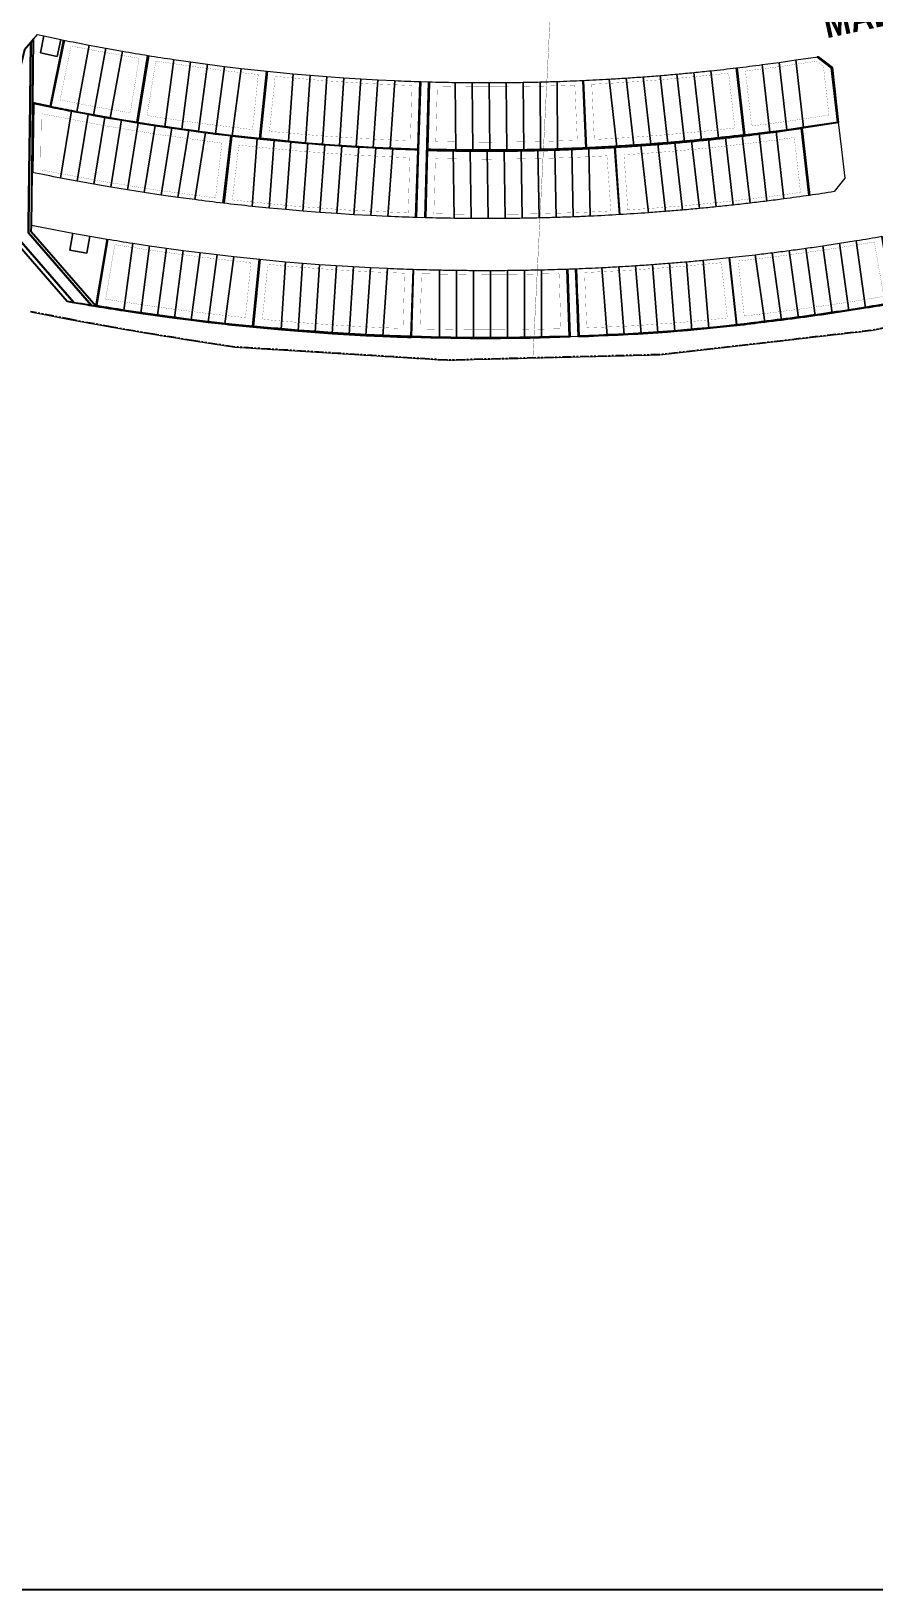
# Model space of a CAD drawing. Header units: centimetres. Extents: x -6122352 to 6876996, y -1694241 to 2592194.
# Drawn here: x 317063 to 614610, y -1114643 to -564346 of the extents above; entities that cross this region are included whole.
import ezdxf

# ---------------------------------------------------------------- set-up
doc = ezdxf.new("R2010")
doc.units = ezdxf.units.CM
doc.header["$MEASUREMENT"] = 0
doc.linetypes.add('23585-XR-AR-DAMAC PLOT LIMITS$0$PHANTOM2', pattern=[1.25, 0.625, -0.125, 0.125, -0.125, 0.125, -0.125])
doc.linetypes.add('XR-AR-END-SETTING OUT PLAN$0$23261-XR-AR-SI-GF$0$HIDDEN', pattern=[0.375, 0.25, -0.125])
for name, color, linetype, lineweight, true_color in [('08-Compound Wall-2', 6, 'Continuous', 25, 0xff00ff), ('23585-XR-AR-DAMAC PLOT LIMITS$0$1-End units', 7, 'Continuous', 5, 0xf8991e), ('23585-XR-AR-DAMAC PLOT LIMITS$0$1-Open Space', 7, 'Continuous', 5, 0x90cf5a), ('23585-XR-AR-DAMAC PLOT LIMITS$0$1-Utility', 7, 'Continuous', 5, 0x8db1ff)]:
    doc.layers.add(name, color=color, linetype=linetype, lineweight=lineweight, true_color=true_color)
for name, color, linetype, lineweight in [('23585-XR-AR-BOUNDARY WALLS AND SETBACKS$0$A-ANNO-TEXT', 3, 'Continuous', 25), ('23585-XR-AR-DAMAC PLOT LIMITS$0$1-Mid units', 41, 'Continuous', 5), ('A-ANNO-TEXT', 3, 'Continuous', 25)]:
    doc.layers.add(name, color=color, linetype=linetype, lineweight=lineweight)
for name, color, linetype in [('23585-XR-AR-BOUNDARY WALLS AND SETBACKS$0$cluster name', 2, 'Continuous'), ('23585-XR-AR-BOUNDARY WALLS AND SETBACKS$0$setback', 7, 'XR-AR-END-SETTING OUT PLAN$0$23261-XR-AR-SI-GF$0$HIDDEN'), ('23585-XR-AR-DAMAC PLOT LIMITS$0$1-Utility Corridor', 44, 'Continuous'), ('23585-XR-AR-DAMAC PLOT LIMITS$0$PROJECT_LIMIT', 1, 'Continuous'), ('@MI-REF LAYER', 7, 'Continuous')]:
    doc.layers.add(name, color=color, linetype=linetype)
doc.layers.add('23585-XR-AR-DAMAC PLOT LIMITS$0$D-Phase New', color=7, linetype='Continuous', true_color=0x000080)
doc.styles.add('23585-XR-AR-BOUNDARY WALLS AND SETBACKS$0$Arial', font='arialbd.ttf')

# ---------------------------------------------------------------- blocks, each defined once
blk = doc.blocks.new('23585-XR-AR-BOUNDARY WALLS AND SETBACKS$0$A$Cfa569a08')
at = {"layer": '23585-XR-AR-BOUNDARY WALLS AND SETBACKS$0$cluster name', "style": '23585-XR-AR-BOUNDARY WALLS AND SETBACKS$0$Arial', "width": 0.8}
blk.add_text('MALDIVES 4', height=10, rotation=59.7301, dxfattribs=at).set_placement((497213.63, 2768954.91, -3))
blk = doc.blocks.new('23585-XR-AR-BOUNDARY WALLS AND SETBACKS')
at = {"layer": '08-Compound Wall-2'}
for points in [[(497311.8, 2768979.31), (497332.99, 2768968.04, -0.003008), (497328.2, 2768959.15, -0.001786), (497325.3, 2768953.89, -0.001786), (497322.36, 2768948.66, -0.001786), (497319.39, 2768943.45, -0.001785), (497316.38, 2768938.26, -0.001785), (497313.33, 2768933.09, -0.001786), (497310.25, 2768927.94, -0.001786), (497307.13, 2768922.81, -0.001786), (497303.97, 2768917.71, -0.003013), (497298.56, 2768909.15, -0.002979), (497293.11, 2768900.75, -0.001786), (497289.8, 2768895.75, -0.001786), (497286.45, 2768890.77, -0.001785), (497283.07, 2768885.82, -0.001785), (497279.65, 2768880.89, -0.001785), (497276.19, 2768875.98, -0.001786), (497272.7, 2768871.1, -0.003852), (497266.91, 2768863, -0.021673), (497232.09, 2768819.16), (497222.22, 2768827.52), (497221.94, 2768827.76), (497213.78, 2768834.68)], [(497199.86, 2768924.47), (497219.2, 2768910.43, 0.001288), (497222.23, 2768914.68), (497224.44, 2768917.81), (497225.68, 2768919.58), (497227.87, 2768922.73), (497230.87, 2768927.12), (497231.26, 2768927.69), (497238.02, 2768937.82), (497222.43, 2768949.15), (497216.16, 2768948.04)], [(497210.21, 2768859.04), (497191.48, 2768873.89), (497191.86, 2768874.35, 0.001941), (497195.63, 2768879.03, 0.000798), (497197.17, 2768880.97, 0.001142), (497199.36, 2768883.74, 0.000798), (497200.89, 2768885.68, 0.001142), (497203.06, 2768888.47, 0.000798), (497204.57, 2768890.43, 0.001141), (497206.71, 2768893.23, 0.000798), (497208.21, 2768895.2, 0.001141), (497210.33, 2768898.02, 0.000797), (497211.81, 2768900, 0.001141), (497213.91, 2768902.84, 0.000797), (497215.38, 2768904.83, 0.001938), (497218.9, 2768909.68, 0.001746), (497219.3, 2768910.23, 0.001308), (497222.39, 2768914.56), (497224.6, 2768917.7), (497225.85, 2768919.47), (497228.03, 2768922.62), (497230.92, 2768926.84), (497250.27, 2768912.8)], [(497199.74, 2768924.31), (497219.08, 2768910.27, -0.001695), (497218.74, 2768909.8, -0.001984), (497215.21, 2768904.94, -0.000797), (497213.75, 2768902.96, -0.001141), (497211.65, 2768900.12, -0.000797), (497210.17, 2768898.14, -0.001141), (497208.05, 2768895.32, -0.000798), (497206.55, 2768893.35, -0.001141), (497204.41, 2768890.55, -0.000798), (497202.9, 2768888.59, -0.001142), (497200.73, 2768885.81, -0.000798), (497199.21, 2768883.86, -0.001142), (497197.01, 2768881.09, -0.000798), (497195.48, 2768879.16, -0.001941), (497191.71, 2768874.48), (497191.26, 2768873.93, -0.002959), (497185.44, 2768866.86), (497184.88, 2768866.19), (497166.54, 2768881.51)], [(497278.3, 2768922.01), (497298.34, 2768909.17, -0.002949), (497292.95, 2768900.86, -0.001786), (497289.63, 2768895.86, -0.001786), (497286.29, 2768890.88, -0.001785), (497282.9, 2768885.93, -0.001785), (497279.48, 2768881, -0.001785), (497276.03, 2768876.1, -0.001786), (497272.54, 2768871.22, -0.003814), (497266.81, 2768863.2), (497247.54, 2768877.34)], [(497166.41, 2768881.36), (497184.75, 2768866.03, -0.00159), (497181.58, 2768862.27, -0.001635), (497178.3, 2768858.42), (497177.69, 2768857.7, -0.001635), (497174.37, 2768853.88), (497173.76, 2768853.17, -0.001635), (497170.42, 2768849.37), (497169.79, 2768848.67, -0.001635), (497166.42, 2768844.9), (497165.79, 2768844.2, -0.001635), (497162.39, 2768840.45), (497161.76, 2768839.76, -0.001635), (497158.33, 2768836.04), (497157.69, 2768835.35, -0.001635), (497154.23, 2768831.65), (497153.58, 2768830.97, -0.002894), (497147.4, 2768824.49), (497130.22, 2768841.11)], [(497247.42, 2768877.17), (497266.69, 2768863.04, -0.02157), (497232.06, 2768819.44), (497222.35, 2768827.68), (497222.07, 2768827.91), (497213.9, 2768834.83)], [(497164.72, 2768807.74), (497147.54, 2768824.35, 0.002894), (497153.73, 2768830.83), (497154.38, 2768831.52, 0.001635), (497157.84, 2768835.21), (497158.48, 2768835.9, 0.001635), (497161.91, 2768839.62), (497162.54, 2768840.31, 0.001635), (497165.94, 2768844.06), (497166.57, 2768844.76, 0.001635), (497169.94, 2768848.54), (497170.56, 2768849.24, 0.001635), (497173.91, 2768853.04), (497174.52, 2768853.75, 0.001635), (497177.84, 2768857.57), (497178.45, 2768858.29, 0.001635), (497181.73, 2768862.14, 0.001622), (497184.97, 2768865.98), (497185.59, 2768866.74, 0.002927), (497191.36, 2768873.73), (497210.09, 2768858.88)], [(497211.7, 2768832.23), (497229.8, 2768816.78, -0.016556), (497192.25, 2768775.66), (497175.21, 2768792.27)], [(497211.83, 2768832.39), (497230.08, 2768816.8, -0.016645), (497192.32, 2768775.44)], [(497162.29, 2768805.23), (497145.17, 2768821.91, -0.002864), (497138.95, 2768815.6)], [(497097.24, 2768777.04, 0.002817), (497103.8, 2768782.78), (497104.52, 2768783.41), (497088.66, 2768801.29)], [(497175.07, 2768792.13), (497192.11, 2768775.51, -0.002936), (497185.17, 2768768.49), (497180.92, 2768764.26), (497176.63, 2768760.06), (497172.32, 2768755.9), (497167.97, 2768751.76), (497163.6, 2768747.66), (497159.19, 2768743.58, -0.002938), (497151.88, 2768736.95), (497136, 2768754.67)], [(497103.86, 2768782.56, -0.002893), (497097.12, 2768776.66), (497112.74, 2768758.58)], [(497094.24, 2768719.66), (497109.03, 2768700.77, 0.002977), (497116.87, 2768706.98), (497121.54, 2768710.76), (497126.18, 2768714.56), (497130.79, 2768718.4), (497135.38, 2768722.27), (497139.93, 2768726.17), (497144.46, 2768730.11, 0.002973), (497151.94, 2768736.73, 0.002968), (497159.33, 2768743.44), (497163.73, 2768747.51), (497168.11, 2768751.62), (497172.46, 2768755.75), (497176.77, 2768759.92), (497181.06, 2768764.12), (497185.32, 2768768.35, 0.002966), (497192.32, 2768775.44), (497192.32, 2768775.45)], [(497080.74, 2768762.9), (497078.89, 2768761.4), (497076.16, 2768759.19), (497071.47, 2768755.45), (497071.19, 2768755.23), (497066.75, 2768751.74), (497063.57, 2768749.28), (497062, 2768748.07), (497058.81, 2768745.64), (497057.22, 2768744.44), (497054.01, 2768742.03), (497052.42, 2768740.84, -0.002478), (497046.23, 2768736.3), (497041.41, 2768732.82), (497059.17, 2768716.15)], [(497032.22, 2768755.91), (497046.28, 2768736.58, 0.002413), (497052.3, 2768741), (497053.89, 2768742.19), (497057.1, 2768744.6), (497058.6, 2768745.73)], [(497139.88, 2768726.39), (497144.33, 2768730.26, 0.002943), (497151.73, 2768736.82), (497135.85, 2768754.54)], [(497094.39, 2768719.79), (497109.07, 2768701.05, 0.002918), (497116.75, 2768707.14), (497121.42, 2768710.91), (497126.05, 2768714.71), (497130.66, 2768718.55), (497135.17, 2768722.36)]]:
    blk.add_lwpolyline(points, format="xyb", dxfattribs=at)
for points in [[(497216.32, 2768948.27), (497222.48, 2768949.36), (497238.29, 2768937.87), (497231.42, 2768927.57), (497231.04, 2768927.01), (497250.39, 2768912.96)], [(497216.16, 2768948.04), (497216.32, 2768948.27)], [(497138.2, 2768815.13), (497138.74, 2768815.68), (497145.03, 2768822.05), (497127.91, 2768838.73)], [(497162.43, 2768805.37), (497145.24, 2768822.13), (497128.05, 2768838.88)], [(497164.58, 2768807.59), (497130.08, 2768840.96)], [(497129.65, 2768806.71), (497130.2, 2768807.25), (497133.79, 2768810.77)], [(497134.55, 2768811.23), (497134.01, 2768810.7), (497130.4, 2768807.17)], [(497133.94, 2768810.91), (497134.49, 2768811.45), (497138.06, 2768814.99)], [(497138.81, 2768815.46), (497138.27, 2768814.92), (497134.69, 2768811.37)], [(497125.32, 2768802.55), (497125.88, 2768803.09), (497129.5, 2768806.57)], [(497130.26, 2768807.03), (497129.72, 2768806.5), (497126.08, 2768803.01)], [(497112.01, 2768790.14), (497108.28, 2768786.77), (497104.67, 2768783.54), (497088.81, 2768801.42)], [(497120.96, 2768798.43), (497121.53, 2768798.96), (497125.18, 2768802.42)], [(497125.94, 2768802.87), (497125.39, 2768802.34), (497121.73, 2768798.88)], [(497117.2, 2768794.64), (497116.64, 2768794.13), (497112.93, 2768790.72)], [(497116.58, 2768794.34), (497117.14, 2768794.86), (497120.82, 2768798.29)], [(497121.59, 2768798.74), (497121.03, 2768798.22), (497117.35, 2768794.78)], [(497112.79, 2768790.58), (497112.22, 2768790.07), (497108.49, 2768786.69)], [(497112.16, 2768790.28), (497112.73, 2768790.8), (497116.43, 2768794.2)], [(497108.34, 2768786.55), (497104.72, 2768783.33), (497104.01, 2768782.69)], [(497058.76, 2768745.85), (497061.88, 2768748.23), (497063.45, 2768749.44), (497066.62, 2768751.9), (497070.99, 2768755.32), (497056.16, 2768774.07)], [(497056.32, 2768774.19), (497071.15, 2768755.45), (497071.34, 2768755.6), (497076.03, 2768759.34), (497078.69, 2768761.49)], [(497088.1, 2768769.26), (497089.93, 2768770.79), (497092.53, 2768773)], [(497112.59, 2768758.45), (497096.96, 2768776.53), (497092.74, 2768772.91), (497090.13, 2768770.7)], [(497092.68, 2768773.13), (497096.91, 2768776.75), (497097.09, 2768776.9)], [(497083.49, 2768765.42), (497085.32, 2768766.94), (497087.95, 2768769.13)], [(497089.97, 2768770.57), (497088.15, 2768769.04), (497085.52, 2768766.84)], [(497078.84, 2768761.62), (497080.69, 2768763.12), (497083.33, 2768765.29)], [(497085.37, 2768766.72), (497083.54, 2768765.2), (497080.89, 2768763.03)], [(497032.06, 2768755.79), (497046.12, 2768736.46), (497041.1, 2768732.84), (497059, 2768716.03)], [(497135.32, 2768722.49), (497139.73, 2768726.26)]]:
    blk.add_lwpolyline(points, dxfattribs=at)
at = {"layer": '23585-XR-AR-BOUNDARY WALLS AND SETBACKS$0$setback', "ltscale": 40, "const_width": 0.05}
for points in [[(497202.76, 2768925.95, 0.002056), (497206.33, 2768930.99), (497209.76, 2768935.93), (497213.15, 2768940.89), (497217.21, 2768946.91), (497220.06, 2768947.41), (497234.12, 2768937.2), (497228.85, 2768929.31), (497228.48, 2768928.76), (497225.48, 2768924.38), (497223.31, 2768921.24), (497222.06, 2768919.48), (497219.86, 2768916.35, -0.000565), (497218.54, 2768914.49)], [(497199.26, 2768921.08), (497215.04, 2768909.62, -0.001218), (497212.88, 2768906.66, -0.000797), (497211.42, 2768904.68, -0.001141), (497209.32, 2768901.85, -0.000797), (497207.85, 2768899.88, -0.001141), (497205.74, 2768897.07, -0.000798), (497204.25, 2768895.11, -0.001141), (497202.11, 2768892.32, -0.000798), (497200.61, 2768890.37, -0.001142), (497198.45, 2768887.59, -0.000798), (497196.93, 2768885.66, -0.001142), (497194.74, 2768882.89, -0.000798), (497193.21, 2768880.97, -0.001941), (497189.46, 2768876.31), (497189.01, 2768875.76, -0.002303), (497184.51, 2768870.28), (497169.54, 2768882.78, 0.002072), (497173.5, 2768887.59, 0.002003), (497177.28, 2768892.27, 0.002002), (497181.03, 2768896.98, 0.002002), (497184.73, 2768901.72, 0.002001), (497188.4, 2768906.49, 0.002001), (497192.03, 2768911.28, 0.002001), (497195.62, 2768916.1, 0.00205)], [(497250.47, 2768878.78, 0.00191), (497254.14, 2768883.84, 0.001838), (497257.64, 2768888.72, 0.001838), (497261.11, 2768893.64, 0.001838), (497264.53, 2768898.58, 0.001838), (497267.92, 2768903.54, 0.001838), (497271.28, 2768908.53, 0.001838), (497274.6, 2768913.54, 0.001904), (497277.99, 2768918.76), (497294.41, 2768908.24, -0.002083), (497290.61, 2768902.4, -0.001786), (497287.31, 2768897.42, -0.001786), (497283.97, 2768892.45, -0.001785), (497280.59, 2768887.52, -0.001785), (497277.19, 2768882.61, -0.001785), (497273.74, 2768877.72, -0.001791), (497270.26, 2768872.84, -0.002687), (497266.25, 2768867.21)], [(497165.7, 2768878.18), (497180.66, 2768865.67, -0.000649), (497179.37, 2768864.14, -0.001635), (497176.1, 2768860.31), (497175.49, 2768859.59, -0.001635), (497172.19, 2768855.78), (497171.57, 2768855.08, -0.001635), (497168.24, 2768851.29), (497167.62, 2768850.59, -0.001635), (497164.26, 2768846.83), (497163.64, 2768846.14, -0.001635), (497160.25, 2768842.41), (497159.62, 2768841.71, -0.001635), (497156.2, 2768838.01), (497155.56, 2768837.32, -0.001635), (497152.12, 2768833.64), (497151.48, 2768832.96, -0.001986), (497147.25, 2768828.52), (497133.24, 2768842.08, 0.002079), (497137.54, 2768846.61, 0.002001), (497141.65, 2768851, 0.002001), (497145.73, 2768855.42, 0.002), (497149.76, 2768859.87, 0.002), (497153.77, 2768864.36, 0.002001), (497157.73, 2768868.88, 0.002001), (497161.66, 2768873.43, 0.002072), (497165.7, 2768878.18, 0.002072)], [(497216.85, 2768836, 0.014806), (497246.9, 2768873.96), (497262.73, 2768862.35, -0.019369), (497231.76, 2768823.37), (497224.16, 2768829.81), (497223.88, 2768830.05)], [(497104.91, 2768787.64), (497091.97, 2768802.23, 0.01613), (497127.03, 2768835.69), (497140.99, 2768822.07, -0.016181)], [(497178.31, 2768793.31, 0.014837), (497211.02, 2768829.13), (497225.85, 2768816.47, -0.014856), (497192.27, 2768779.69)], [(497101.2, 2768776.37, 0.019496), (497145.29, 2768817.89), (497159.25, 2768804.28, -0.019544), (497113.95, 2768761.61)], [(497100.42, 2768783.66), (497087.48, 2768798.25, -0.012138), (497059.52, 2768774.82), (497071.62, 2768759.52, 0.012189)], [(497045.89, 2768732.46, 0.020807), (497096.66, 2768772.45), (497109.41, 2768757.69, -0.019645), (497060.36, 2768718.87)], [(497046.83, 2768740.57, 0.008173), (497066.91, 2768755.8), (497054.81, 2768771.1, -0.008123), (497035.37, 2768756.34)]]:
    blk.add_lwpolyline(points, format="xyb", close=True, dxfattribs=at)
for points in [[(497210.86, 2768862.22), (497195.58, 2768874.34, 0.001191), (497197.9, 2768877.22, 0.000798), (497199.44, 2768879.16, 0.001142), (497201.64, 2768881.95, 0.000798), (497203.17, 2768883.9, 0.001142), (497205.35, 2768886.7, 0.000798), (497206.87, 2768888.66, 0.001141), (497209.02, 2768891.48, 0.000798), (497210.52, 2768893.45, 0.001141), (497212.65, 2768896.28, 0.000797), (497214.14, 2768898.27, 0.001141), (497216.25, 2768901.12, 0.000797), (497217.71, 2768903.11, 0.001936), (497221.25, 2768907.98, 0.001729), (497221.66, 2768908.54, 0.00131), (497224.76, 2768912.89), (497226.97, 2768916.03), (497228.23, 2768917.81), (497230.42, 2768920.97), (497231.69, 2768922.83), (497247.48, 2768911.36, -0.001939), (497243.96, 2768906.29, -0.00188), (497240.51, 2768901.39, -0.00188), (497237.03, 2768896.52, -0.00188), (497233.51, 2768891.67, -0.00188), (497229.95, 2768886.86, -0.00188), (497226.36, 2768882.06, -0.001881), (497222.73, 2768877.3, -0.001881), (497219.06, 2768872.56, -0.001881), (497215.36, 2768867.85, -0.002261), (497210.86, 2768862.22, -0.002261)], [(497165.58, 2768810.8), (497151.57, 2768824.35, 0.001993), (497155.84, 2768828.84), (497156.49, 2768829.53, 0.001635), (497159.96, 2768833.23), (497160.6, 2768833.93, 0.001635), (497164.04, 2768837.66), (497164.68, 2768838.36, 0.001635), (497168.09, 2768842.12), (497168.73, 2768842.82, 0.001635), (497172.11, 2768846.61), (497172.74, 2768847.32, 0.001635), (497176.09, 2768851.13), (497176.71, 2768851.84, 0.001635), (497180.04, 2768855.68), (497180.65, 2768856.4, 0.001635), (497183.95, 2768860.27, 0.001622), (497187.19, 2768864.12), (497187.82, 2768864.88, 0.002006), (497191.79, 2768869.68), (497207.08, 2768857.57, -0.00234), (497202.33, 2768851.82, -0.001881), (497198.47, 2768847.24, -0.00188), (497194.58, 2768842.69, -0.00188), (497190.65, 2768838.16, -0.00188), (497186.69, 2768833.67, -0.00188), (497182.7, 2768829.2, -0.00188), (497178.68, 2768824.77, -0.00188), (497174.62, 2768820.36, -0.001881), (497170.53, 2768815.99, -0.00225), (497165.58, 2768810.8, -0.00225)], [(497169.74, 2768784.6, 0.001897), (497174.11, 2768789.01), (497188.08, 2768775.4, -0.002051), (497183.24, 2768770.51)], [(497157.25, 2768745.6, -0.002053), (497152.17, 2768740.97), (497139.15, 2768755.49, 0.001893), (497143.73, 2768759.66)], [(497142.54, 2768732.41, 0.002058), (497147.7, 2768736.97), (497134.68, 2768751.49, -0.001908), (497130.01, 2768747.36)], [(497114.95, 2768709.28, -0.002062), (497109.54, 2768704.98), (497097.52, 2768720.34, 0.001913), (497102.42, 2768724.23)]]:
    blk.add_lwpolyline(points, format="xyb", dxfattribs=at)
for points in [[(497165.5, 2768780.38), (497169.76, 2768784.62)], [(497161.21, 2768776.17), (497165.5, 2768780.38)], [(497156.89, 2768772), (497161.21, 2768776.17)], [(497148.16, 2768763.76), (497152.54, 2768767.86)], [(497152.54, 2768767.86), (497156.89, 2768772)], [(497183.2, 2768770.48), (497178.98, 2768766.29)], [(497143.76, 2768759.68), (497148.16, 2768763.76)], [(497174.69, 2768762.08), (497170.38, 2768757.92)], [(497178.96, 2768766.26), (497174.7, 2768762.09)], [(497170.39, 2768757.93), (497166.05, 2768753.8)], [(497166.06, 2768753.8), (497161.66, 2768749.68)], [(497125.48, 2768743.42), (497130.01, 2768747.36)], [(497161.66, 2768749.68), (497157.25, 2768745.6)], [(497111.73, 2768731.81), (497116.34, 2768735.64), (497120.92, 2768739.51)], [(497120.92, 2768739.51), (497125.48, 2768743.42)], [(497107.09, 2768728), (497111.72, 2768731.8)], [(497138.01, 2768728.47), (497133.45, 2768724.57)], [(497142.54, 2768732.41), (497138.01, 2768728.47)], [(497102.42, 2768724.23), (497107.07, 2768727.99)], [(497133.43, 2768724.55), (497128.87, 2768720.7)], [(497128.87, 2768720.7), (497124.25, 2768716.86)], [(497119.61, 2768713.05), (497114.95, 2768709.28)], [(497124.25, 2768716.86), (497119.61, 2768713.05)]]:
    blk.add_lwpolyline(points, dxfattribs=at)
at = {"layer": '23585-XR-AR-BOUNDARY WALLS AND SETBACKS$0$A-ANNO-TEXT'}
blk.add_blockref('23585-XR-AR-BOUNDARY WALLS AND SETBACKS$0$A$Cfa569a08', (0, 0), dxfattribs=at)
blk = doc.blocks.new('A$C9d9485f6')
at = {"layer": 'A-ANNO-TEXT', "rotation": 312.4881850805905}
blk.add_blockref('23585-XR-AR-BOUNDARY WALLS AND SETBACKS', (-2377088.53, -1504219.25), dxfattribs=at)
blk = doc.blocks.new('23585-XR-AR-DAMAC PLOT LIMITS')
at = {"layer": '23585-XR-AR-DAMAC PLOT LIMITS$0$1-End units', "color": 251, "true_color": 0x636466}
blk.add_lwpolyline([(497238.21, 2768937.93), (497231.34, 2768927.63), (497211.91, 2768941.74), (497216.32, 2768948.27), (497222.48, 2768949.36)], close=True, dxfattribs=at)
for points in [[(497224.52, 2768917.75), (497222.31, 2768914.62, -0.001313), (497219.22, 2768910.29), (497199.8, 2768924.39, 0.003051), (497205.1, 2768931.85)], [(497250.39, 2768912.96, -0.002868), (497245.19, 2768905.43), (497225.77, 2768919.53), (497227.95, 2768922.68), (497230.96, 2768927.07)], [(497219.22, 2768910.29, -0.001984), (497218.82, 2768909.74, -0.001984), (497215.3, 2768904.89, -0.000797), (497213.83, 2768902.9), (497194.41, 2768917, 0.003051), (497199.8, 2768924.39)], [(497298.56, 2768909.15, -0.002979), (497293.11, 2768900.75), (497273.34, 2768914.37, 0.002821), (497278.35, 2768922.09)], [(497191.78, 2768874.42), (497191.34, 2768873.87, -0.002959), (497185.52, 2768866.8), (497184.89, 2768866.05), (497166.47, 2768881.44, 0.00307), (497172.33, 2768888.54)], [(497272.7, 2768871.1, -0.003852), (497266.91, 2768863), (497247.48, 2768877.26, 0.002829), (497252.93, 2768884.71)], [(497184.89, 2768866.05, -0.001622), (497181.66, 2768862.2, -0.001635), (497178.38, 2768858.35), (497160.52, 2768874.4, 0.00307), (497166.47, 2768881.44)], [(497216.53, 2768866.92, -0.003197), (497210.15, 2768858.96), (497191.34, 2768873.87), (497191.78, 2768874.42, 0.001941), (497195.55, 2768879.1, 0.000798), (497197.09, 2768881.03)], [(497266.91, 2768863, -0.003851), (497261.01, 2768855), (497241.96, 2768869.87), (497242.05, 2768869.99, 0.002777), (497247.48, 2768877.26)], [(497210.15, 2768858.96, -0.003287), (497203.48, 2768850.86), (497185.52, 2768866.8, 0.002959), (497191.34, 2768873.87)], [(497154.3, 2768831.58), (497153.66, 2768830.9, -0.002959), (497147.33, 2768824.28), (497130.08, 2768840.96, 0.003077), (497136.45, 2768847.64)], [(497145.24, 2768822.13, -0.002958), (497138.81, 2768815.61), (497138.2, 2768814.99), (497121.63, 2768832.36, 0.003052), (497128.05, 2768838.88)], [(497238.65, 2768826.85, -0.003912), (497232.09, 2768819.16), (497222.22, 2768827.52), (497221.94, 2768827.76), (497213.78, 2768834.68, 0.002801), (497219.65, 2768841.68)], [(497171.62, 2768814.96, -0.003192), (497164.58, 2768807.59), (497147.33, 2768824.28, 0.002959), (497153.66, 2768830.9)], [(497230.08, 2768816.8), (497223.54, 2768809.23), (497205.81, 2768825.42, 0.002819), (497211.83, 2768832.39)], [(497162.43, 2768805.37, -0.003191), (497155.27, 2768798.13), (497138.81, 2768815.61, 0.002958), (497145.24, 2768822.13)], [(497112.15, 2768790.14), (497108.35, 2768786.7), (497104.66, 2768783.4), (497088.73, 2768801.35, 0.003067), (497095.58, 2768807.51)], [(497104.66, 2768783.4), (497103.87, 2768782.7, -0.00285), (497097.23, 2768776.89), (497081.81, 2768795.29, 0.003064), (497088.73, 2768801.35)], [(497199.27, 2768782.65, -0.002978), (497192.32, 2768775.44), (497175.14, 2768792.2, 0.002824), (497181.54, 2768798.83)], [(497192.32, 2768775.44, -0.002966), (497185.32, 2768768.35), (497168.71, 2768785.68, 0.002803), (497175.14, 2768792.2)], [(497078.83, 2768761.48), (497076.09, 2768759.27), (497071.41, 2768755.52), (497071.13, 2768755.31), (497056.24, 2768774.13, 0.003065), (497063.42, 2768779.88)], [(497120.33, 2768765.22, -0.003194), (497112.66, 2768758.51), (497096.97, 2768776.67), (497097.23, 2768776.89, 0.00285), (497103.87, 2768782.7)], [(497071.13, 2768755.31), (497066.69, 2768751.82), (497063.51, 2768749.36), (497049.01, 2768768.48, 0.003059), (497056.24, 2768774.13)], [(497112.66, 2768758.51, -0.003202), (497104.89, 2768751.89), (497089.99, 2768770.71), (497092.67, 2768772.99), (497096.97, 2768776.67)], [(497053.95, 2768742.11), (497052.36, 2768740.92, -0.002477), (497046.18, 2768736.38), (497032.06, 2768755.79, 0.003058), (497039.45, 2768761.23)], [(497159.33, 2768743.44, -0.002968), (497151.94, 2768736.73), (497135.92, 2768754.6, 0.00281), (497142.72, 2768760.77)], [(497151.94, 2768736.73, -0.002973), (497144.46, 2768730.11), (497129.04, 2768748.51, 0.002815), (497135.92, 2768754.6)], [(497067.26, 2768722.09, -0.003209), (497059, 2768716.03), (497041.17, 2768732.77), (497046.18, 2768736.38, 0.002477), (497052.36, 2768740.92)], [(497116.87, 2768706.98, -0.002977), (497109.03, 2768700.77), (497094.24, 2768719.66, 0.00282), (497101.45, 2768725.38)]]:
    blk.add_lwpolyline(points, format="xyb", close=True, dxfattribs=at)
at = {"layer": '23585-XR-AR-DAMAC PLOT LIMITS$0$1-Mid units', "color": 251, "true_color": 0x636466}
for points in [[(497231.34, 2768927.63), (497230.96, 2768927.07), (497227.95, 2768922.68), (497208.52, 2768936.78), (497211.91, 2768941.74)], [(497205.1, 2768931.85), (497208.52, 2768936.78), (497227.95, 2768922.68), (497225.77, 2768919.53), (497224.52, 2768917.75)], [(497129.65, 2768806.57), (497113.08, 2768823.94), (497117.37, 2768828.13), (497133.94, 2768810.77), (497130.27, 2768807.18)], [(497133.94, 2768810.77), (497117.37, 2768828.13), (497121.63, 2768832.36), (497138.2, 2768814.99), (497134.56, 2768811.38)], [(497125.32, 2768802.42), (497108.75, 2768819.78), (497113.08, 2768823.94), (497129.65, 2768806.57), (497125.95, 2768803.01)], [(497120.96, 2768798.29), (497104.4, 2768815.65), (497108.75, 2768819.78), (497125.32, 2768802.42), (497121.59, 2768798.88)], [(497112.15, 2768790.14), (497095.58, 2768807.51), (497100, 2768811.56), (497116.58, 2768794.2), (497112.79, 2768790.72)], [(497116.58, 2768794.2), (497100, 2768811.56), (497104.4, 2768815.65), (497120.96, 2768798.29), (497117.21, 2768794.79)], [(497130.27, 2768807.18), (497133.94, 2768810.77), (497134.56, 2768811.38), (497151.01, 2768793.9), (497146.72, 2768789.7)], [(497138.2, 2768814.99), (497138.81, 2768815.61), (497155.27, 2768798.13), (497151.01, 2768793.9), (497134.56, 2768811.38)], [(497125.95, 2768803.01), (497129.65, 2768806.57), (497130.27, 2768807.18), (497146.72, 2768789.7), (497142.4, 2768785.54)], [(497121.59, 2768798.88), (497125.32, 2768802.42), (497125.95, 2768803.01), (497142.4, 2768785.54), (497138.05, 2768781.41)], [(497092.67, 2768772.99), (497077.26, 2768791.38), (497081.81, 2768795.29), (497097.23, 2768776.89), (497096.97, 2768776.67)], [(497112.79, 2768790.72), (497116.58, 2768794.2), (497117.21, 2768794.79), (497133.66, 2768777.31), (497129.25, 2768773.25)], [(497117.21, 2768794.79), (497120.96, 2768798.29), (497121.59, 2768798.88), (497138.05, 2768781.41), (497133.66, 2768777.31)], [(497088.09, 2768769.11), (497072.67, 2768787.51), (497077.26, 2768791.38), (497092.67, 2768772.99), (497089.99, 2768770.71)], [(497108.35, 2768786.7), (497112.15, 2768790.14), (497112.79, 2768790.72), (497129.25, 2768773.25), (497124.8, 2768769.22)], [(497078.83, 2768761.48), (497063.42, 2768779.88), (497068.06, 2768783.67), (497083.48, 2768765.28), (497080.76, 2768763.05)], [(497083.48, 2768765.28), (497068.06, 2768783.67), (497072.67, 2768787.51), (497088.09, 2768769.11), (497085.39, 2768766.86)], [(497103.87, 2768782.7), (497104.66, 2768783.4), (497108.35, 2768786.7), (497124.8, 2768769.22), (497120.33, 2768765.22)], [(497185.32, 2768768.35), (497181.06, 2768764.12), (497164.45, 2768781.45), (497168.71, 2768785.68)], [(497181.06, 2768764.12), (497176.77, 2768759.92), (497160.16, 2768777.25), (497164.45, 2768781.45)], [(497172.46, 2768755.75), (497168.11, 2768751.62), (497151.5, 2768768.94), (497155.85, 2768773.08)], [(497176.77, 2768759.92), (497172.46, 2768755.75), (497155.85, 2768773.08), (497160.16, 2768777.25)], [(497058.75, 2768745.72), (497044.24, 2768764.84), (497049.01, 2768768.48), (497063.51, 2768749.36), (497061.94, 2768748.15)], [(497080.76, 2768763.05), (497083.48, 2768765.28), (497085.39, 2768766.86), (497100.29, 2768748.04), (497095.65, 2768744.23)], [(497088.09, 2768769.11), (497089.99, 2768770.71), (497104.89, 2768751.89), (497100.29, 2768748.04), (497085.39, 2768766.86)], [(497168.11, 2768751.62), (497163.73, 2768747.51), (497147.12, 2768764.84), (497151.5, 2768768.94)], [(497057.16, 2768744.52), (497053.95, 2768742.11), (497039.45, 2768761.23), (497044.24, 2768764.84), (497058.75, 2768745.72)], [(497076.09, 2768759.27), (497078.83, 2768761.48), (497080.76, 2768763.05), (497095.65, 2768744.23), (497090.99, 2768740.45)], [(497159.33, 2768743.44), (497142.72, 2768760.77), (497147.12, 2768764.84), (497163.73, 2768747.51)], [(497071.41, 2768755.52), (497076.09, 2768759.27), (497090.99, 2768740.45), (497086.3, 2768736.71)], [(497061.94, 2768748.15), (497063.51, 2768749.36), (497066.69, 2768751.82), (497081.58, 2768733), (497076.84, 2768729.33)], [(497066.69, 2768751.82), (497071.13, 2768755.31), (497071.41, 2768755.52), (497086.3, 2768736.71), (497081.58, 2768733)], [(497076.84, 2768729.33), (497072.06, 2768725.69), (497057.16, 2768744.52), (497058.75, 2768745.72), (497061.94, 2768748.15)], [(497144.46, 2768730.11), (497139.93, 2768726.17), (497124.52, 2768744.57), (497129.04, 2768748.51)], [(497072.06, 2768725.69), (497067.26, 2768722.09), (497052.36, 2768740.92), (497053.95, 2768742.11), (497057.16, 2768744.52)], [(497135.38, 2768722.27), (497130.79, 2768718.4), (497115.38, 2768736.79), (497119.96, 2768740.66)], [(497139.93, 2768726.17), (497135.38, 2768722.27), (497119.96, 2768740.66), (497124.52, 2768744.57)], [(497130.79, 2768718.4), (497126.18, 2768714.56), (497110.76, 2768732.96), (497115.38, 2768736.79)], [(497116.87, 2768706.98), (497101.45, 2768725.38), (497106.12, 2768729.15), (497121.54, 2768710.76)], [(497126.18, 2768714.56), (497121.54, 2768710.76), (497106.12, 2768729.15), (497110.76, 2768732.96)]]:
    blk.add_lwpolyline(points, close=True, dxfattribs=at)
for points in [[(497213.83, 2768902.9, -0.001141), (497211.73, 2768900.06, -0.000797), (497210.25, 2768898.08), (497190.83, 2768912.18, 0.002001), (497194.41, 2768917)], [(497245.19, 2768905.43, -0.00188), (497241.74, 2768900.52), (497222.31, 2768914.62), (497224.52, 2768917.75), (497225.77, 2768919.53)], [(497210.25, 2768898.08, -0.001141), (497208.13, 2768895.26, -0.000798), (497206.63, 2768893.29), (497187.21, 2768907.4, 0.002001), (497190.83, 2768912.18)], [(497241.74, 2768900.52, -0.00188), (497238.24, 2768895.64), (497218.82, 2768909.74, 0.001747), (497219.22, 2768910.29, 0.001308), (497222.31, 2768914.62)], [(497293.11, 2768900.75, -0.001786), (497289.8, 2768895.75), (497270.03, 2768909.36, 0.001838), (497273.34, 2768914.37)], [(497206.63, 2768893.29, -0.001141), (497204.49, 2768890.49, -0.000798), (497202.98, 2768888.53), (497183.55, 2768902.64, 0.002001), (497187.21, 2768907.4)], [(497234.72, 2768890.79, -0.00188), (497231.15, 2768885.96), (497211.73, 2768900.06, 0.001141), (497213.83, 2768902.9, 0.000797), (497215.3, 2768904.89)], [(497238.24, 2768895.64, -0.00188), (497234.72, 2768890.79), (497215.3, 2768904.89, 0.001938), (497218.82, 2768909.74)], [(497286.45, 2768890.77, -0.001785), (497283.07, 2768885.82), (497263.3, 2768899.43, 0.001838), (497266.68, 2768904.38)], [(497289.8, 2768895.75, -0.001786), (497286.45, 2768890.77), (497266.68, 2768904.38, 0.001838), (497270.03, 2768909.36)], [(497202.98, 2768888.53, -0.001142), (497200.81, 2768885.74, -0.000798), (497199.28, 2768883.8), (497179.85, 2768897.91, 0.002002), (497183.55, 2768902.64)], [(497231.15, 2768885.96, -0.00188), (497227.55, 2768881.16), (497208.13, 2768895.26, 0.001141), (497210.25, 2768898.08, 0.000797), (497211.73, 2768900.06)], [(497283.07, 2768885.82, -0.001785), (497279.65, 2768880.89), (497259.88, 2768894.5, 0.001838), (497263.3, 2768899.43)], [(497199.28, 2768883.8, -0.001142), (497197.09, 2768881.03, -0.000798), (497195.55, 2768879.1), (497176.11, 2768893.21, 0.002002), (497179.85, 2768897.91)], [(497227.55, 2768881.16, -0.001881), (497223.92, 2768876.38), (497204.49, 2768890.49, 0.001141), (497206.63, 2768893.29, 0.000798), (497208.13, 2768895.26)], [(497279.65, 2768880.89, -0.001785), (497276.19, 2768875.98), (497256.42, 2768889.59, 0.001838), (497259.88, 2768894.5)], [(497195.55, 2768879.1, -0.001941), (497191.78, 2768874.42), (497172.33, 2768888.54, 0.002003), (497176.11, 2768893.21)], [(497223.92, 2768876.38, -0.001881), (497220.24, 2768871.64), (497200.81, 2768885.74, 0.001142), (497202.98, 2768888.53, 0.000798), (497204.49, 2768890.49)], [(497276.19, 2768875.98, -0.001786), (497272.7, 2768871.1), (497252.93, 2768884.71, 0.001838), (497256.42, 2768889.59)], [(497220.24, 2768871.64, -0.001881), (497216.53, 2768866.92), (497197.09, 2768881.03, 0.001142), (497199.28, 2768883.8, 0.000798), (497200.81, 2768885.74)], [(497178.38, 2768858.35), (497177.76, 2768857.64, -0.001635), (497174.45, 2768853.81), (497156.6, 2768869.86, 0.002001), (497160.52, 2768874.4)], [(497174.45, 2768853.81), (497173.83, 2768853.1, -0.001635), (497170.49, 2768849.31), (497152.64, 2768865.35, 0.002001), (497156.6, 2768869.86)], [(497203.48, 2768850.86, -0.001881), (497199.61, 2768846.27), (497181.66, 2768862.2, 0.001622), (497184.89, 2768866.05), (497185.52, 2768866.8)], [(497261.01, 2768855, -0.00232), (497257.39, 2768850.22), (497238.33, 2768865.11), (497238.42, 2768865.22, 0.001791), (497241.96, 2768869.87)], [(497166.5, 2768844.83), (497165.87, 2768844.13, -0.001635), (497162.47, 2768840.38), (497144.62, 2768856.43, 0.002), (497148.65, 2768860.88)], [(497170.49, 2768849.31), (497169.87, 2768848.6, -0.001635), (497166.5, 2768844.83), (497148.65, 2768860.88, 0.002), (497152.64, 2768865.35)], [(497199.61, 2768846.27, -0.00188), (497195.71, 2768841.71), (497177.76, 2768857.64), (497178.38, 2768858.35, 0.001635), (497181.66, 2768862.2)], [(497253.73, 2768845.48, -0.002319), (497250.03, 2768840.77), (497230.96, 2768855.66, 0.001835), (497234.66, 2768860.37)], [(497257.39, 2768850.22, -0.002319), (497253.73, 2768845.48), (497234.66, 2768860.37), (497234.74, 2768860.47, 0.001795), (497238.33, 2768865.11)], [(497162.47, 2768840.38), (497161.83, 2768839.69, -0.001635), (497158.4, 2768835.97), (497140.55, 2768852.02, 0.002001), (497144.62, 2768856.43)], [(497195.71, 2768841.71, -0.00188), (497191.78, 2768837.17), (497173.83, 2768853.1), (497174.45, 2768853.81, 0.001635), (497177.76, 2768857.64)], [(497250.03, 2768840.77, -0.00232), (497246.28, 2768836.09), (497227.22, 2768850.97, 0.001835), (497230.96, 2768855.66)], [(497158.4, 2768835.97), (497157.76, 2768835.28, -0.001635), (497154.3, 2768831.58), (497136.45, 2768847.64, 0.002001), (497140.55, 2768852.02)], [(497191.78, 2768837.17, -0.00188), (497187.82, 2768832.67), (497169.87, 2768848.6), (497170.49, 2768849.31, 0.001635), (497173.83, 2768853.1)], [(497246.28, 2768836.09, -0.00232), (497242.49, 2768831.45), (497223.45, 2768846.31, 0.001836), (497227.22, 2768850.97)], [(497183.82, 2768828.2, -0.00188), (497179.78, 2768823.76), (497161.83, 2768839.69), (497162.47, 2768840.38, 0.001635), (497165.87, 2768844.13)], [(497187.82, 2768832.67, -0.00188), (497183.82, 2768828.2), (497165.87, 2768844.13), (497166.5, 2768844.83, 0.001635), (497169.87, 2768848.6)], [(497242.49, 2768831.45, -0.00232), (497238.65, 2768826.85), (497219.65, 2768841.68, 0.001836), (497223.45, 2768846.31)], [(497179.78, 2768823.76, -0.00188), (497175.72, 2768819.34), (497157.76, 2768835.28), (497158.4, 2768835.97, 0.001635), (497161.83, 2768839.69)], [(497175.72, 2768819.34, -0.001881), (497171.62, 2768814.96), (497153.66, 2768830.9), (497154.3, 2768831.58, 0.001635), (497157.76, 2768835.28)], [(497223.54, 2768809.23, -0.001786), (497219.58, 2768804.73), (497201.85, 2768820.92, 0.001838), (497205.81, 2768825.42)], [(497215.58, 2768800.26, -0.001785), (497211.55, 2768795.81), (497193.83, 2768811.99, 0.001838), (497197.85, 2768816.44)], [(497219.58, 2768804.73, -0.001786), (497215.58, 2768800.26), (497197.85, 2768816.44, 0.001838), (497201.85, 2768820.92)], [(497211.55, 2768795.81, -0.001785), (497207.49, 2768791.39), (497189.76, 2768807.58, 0.001838), (497193.83, 2768811.99)], [(497207.49, 2768791.39, -0.001785), (497203.4, 2768787.01), (497185.67, 2768803.19, 0.001838), (497189.76, 2768807.58)], [(497203.4, 2768787.01, -0.001786), (497199.27, 2768782.65), (497181.54, 2768798.83, 0.001838), (497185.67, 2768803.19)]]:
    blk.add_lwpolyline(points, format="xyb", close=True, dxfattribs=at)
at = {"layer": '23585-XR-AR-DAMAC PLOT LIMITS$0$1-Open Space', "color": 251, "true_color": 0x636466}
blk.add_lwpolyline([(497298.56, 2768909.15, -0.002979), (497293.11, 2768900.75, -0.001786), (497289.8, 2768895.75, -0.001786), (497286.45, 2768890.77, -0.001785), (497283.07, 2768885.82, -0.001785), (497279.65, 2768880.89, -0.001785), (497276.19, 2768875.98, -0.001786), (497272.7, 2768871.1, -0.003852), (497266.91, 2768863, -0.003851), (497261.01, 2768855, -0.00232), (497257.39, 2768850.22, -0.002319), (497253.73, 2768845.48, -0.002319), (497250.03, 2768840.77, -0.00232), (497246.28, 2768836.09, -0.00232), (497242.49, 2768831.45, -0.00232), (497238.65, 2768826.85, -0.003912), (497232.09, 2768819.16), (497230.08, 2768816.8), (497223.54, 2768809.23, -0.001786), (497219.58, 2768804.73, -0.001786), (497215.58, 2768800.26, -0.001785), (497211.55, 2768795.81, -0.001785), (497207.49, 2768791.39, -0.001785), (497203.4, 2768787.01, -0.001786), (497199.27, 2768782.65, -0.002978), (497192.32, 2768775.44, -0.002966), (497185.32, 2768768.35), (497181.06, 2768764.12), (497176.77, 2768759.92), (497172.46, 2768755.75), (497168.11, 2768751.62), (497163.73, 2768747.51), (497159.33, 2768743.44, -0.002968), (497151.94, 2768736.73, -0.002973), (497144.46, 2768730.11), (497139.93, 2768726.17), (497135.38, 2768722.27), (497130.79, 2768718.4), (497126.18, 2768714.56), (497121.54, 2768710.76), (497116.87, 2768706.98, -0.002977), (497109.03, 2768700.77, -0.003059), (497100.9, 2768694.48), (497070.48, 2768695.27)], format="xyb", dxfattribs=at)
blk.add_lwpolyline([(497094.9, 2768682.37), (497106.67, 2768691.09), (497118.34, 2768699.93), (497129.93, 2768708.89), (497141.41, 2768717.97), (497152.79, 2768727.16), (497206.87, 2768779.29), (497256.16, 2768835.96), (497300.29, 2768896.75), (497338.9, 2768961.18), (497371.71, 2769028.75), (497381.73, 2769055.05), (497333.11, 2769183.1)], dxfattribs=at)
for points in [[(497246.1, 2768932.21), (497251.04, 2768928.62), (497254.29, 2768926.26), (497255.35, 2768920.33, -0.002785), (497250.39, 2768912.96), (497230.96, 2768927.07), (497231.34, 2768927.63), (497238.21, 2768937.93)], [(497232.09, 2768819.16), (497230.08, 2768816.8), (497211.83, 2768832.39, 0.000921), (497213.78, 2768834.68), (497221.94, 2768827.76), (497222.22, 2768827.52)], [(497109.03, 2768700.77), (497074.29, 2768701.67), (497072.58, 2768703.28, 0.004547), (497084.49, 2768712.15), (497088.21, 2768707.3), (497093.05, 2768711.02), (497089.33, 2768715.85), (497094.24, 2768719.66)]]:
    blk.add_lwpolyline(points, format="xyb", close=True, dxfattribs=at)
for points in [[(497128.05, 2768838.88), (497130.08, 2768840.96), (497147.33, 2768824.28), (497164.58, 2768807.59), (497162.43, 2768805.37), (497145.24, 2768822.13)], [(497046.18, 2768736.38), (497041.17, 2768732.77), (497040.47, 2768733.43), (497024.69, 2768748.22), (497024.45, 2768750.32), (497026.3, 2768751.64), (497029.88, 2768746.67), (497034.83, 2768750.24), (497031.25, 2768755.2), (497032.06, 2768755.79)]]:
    blk.add_lwpolyline(points, close=True, dxfattribs=at)
at = {"layer": '23585-XR-AR-DAMAC PLOT LIMITS$0$1-Utility', "color": 251, "true_color": 0x636466}
for points in [[(497026.3, 2768751.64), (497031.25, 2768755.2), (497034.83, 2768750.24), (497029.88, 2768746.67)], [(497084.49, 2768712.15), (497089.33, 2768715.85), (497093.05, 2768711.02), (497088.21, 2768707.3)]]:
    blk.add_lwpolyline(points, close=True, dxfattribs=at)
at = {"layer": '23585-XR-AR-DAMAC PLOT LIMITS$0$1-Utility Corridor', "color": 251, "true_color": 0x636466}
for points in [[(497109.03, 2768700.77), (497074.29, 2768701.67), (497072.58, 2768703.28), (497059, 2768716.03), (497041.17, 2768732.77), (497040.47, 2768733.43), (497024.69, 2768748.22), (497024.87, 2768746.68), (497039.79, 2768732.7), (497040.49, 2768732.04), (497058.32, 2768715.3), (497071.9, 2768702.55), (497073.89, 2768700.68), (497107.8, 2768699.8, 0.000468)], [(497107.8, 2768699.8), (497073.89, 2768700.68), (497071.9, 2768702.55), (497058.32, 2768715.3), (497040.49, 2768732.04), (497039.79, 2768732.7), (497024.87, 2768746.68), (497025.27, 2768743.27), (497031.79, 2768733.65), (497071.09, 2768696.76), (497102.8, 2768695.93, 0.001882)], [(497102.8, 2768695.93), (497071.09, 2768696.76), (497031.79, 2768733.65), (497035.63, 2768727.99), (497070.48, 2768695.27), (497100.9, 2768694.48, 0.00071)]]:
    blk.add_lwpolyline(points, format="xyb", close=True, dxfattribs=at)
at = {"layer": '23585-XR-AR-DAMAC PLOT LIMITS$0$D-Phase New', "color": 8, "const_width": 0.1}
blk.add_lwpolyline([(497536.81, 2769352.14), (497584.9, 2769406.41), (497631.67, 2769450.47), (497321.18, 2769786.63), (497249.2, 2769738.1), (497196.84, 2769708.74), (496968.84, 2769577.18), (496894.23, 2769525.45), (496774.4, 2769438.43), (496699.47, 2769372.26), (496681.41, 2769354.87), (497226.77, 2768802.17), (497256.16, 2768835.96), (497300.28, 2768896.74), (497338.9, 2768961.17), (497371.7, 2769028.74), (497381.73, 2769055.04), (497333.11, 2769183.1), (497381.2, 2769282.03), (497510.83, 2769316.9)], close=True, dxfattribs=at)
blk.add_lwpolyline([(497094.89, 2768682.37), (497106.66, 2768691.09), (497118.34, 2768699.93), (497129.92, 2768708.89), (497141.4, 2768717.96), (497152.79, 2768727.16), (497160.17, 2768734.27), (497206.87, 2768779.28), (497226.77, 2768802.17), (496681.41, 2769354.87), (496601.21, 2769277.62), (496464.74, 2769146.2)], dxfattribs=at)
at = {"layer": '23585-XR-AR-DAMAC PLOT LIMITS$0$PROJECT_LIMIT', "linetype": '23585-XR-AR-DAMAC PLOT LIMITS$0$PHANTOM2', "ltscale": 5}
blk.add_lwpolyline([(498197.26, 2769860.14), (497694.7, 2769500.9), (497637.67, 2769456.13), (497584.9, 2769406.41), (497536.81, 2769352.14), (497510.83, 2769316.9), (497381.2, 2769282.03), (497333.11, 2769183.1), (497381.73, 2769055.04), (497371.7, 2769028.74), (497338.9, 2768961.17), (497300.28, 2768896.74), (497256.16, 2768835.96), (497206.87, 2768779.28), (497152.79, 2768727.16), (497141.4, 2768717.96), (497129.92, 2768708.89), (497118.34, 2768699.93), (497106.66, 2768691.09), (497094.89, 2768682.37)], dxfattribs=at)
blk = doc.blocks.new('A$Cf093b529')
at = {"layer": 'A-ANNO-TEXT'}
blk.add_blockref('23585-XR-AR-DAMAC PLOT LIMITS', (-495391.99, -2768603.44), dxfattribs=at)

msp = doc.modelspace()

# ---------------------------------------------------------------- linework, layer by layer
msp.add_lwpolyline([(-1063643.96509, 919491.60987), (2673908.33835, 919491.60987), (2673908.33835, -1114642.83198), (-1063643.96509, -1114642.83198)], close=True)

# ---------------------------------------------------------------- block references
at = {"layer": '@MI-REF LAYER', "xscale": 1000, "yscale": 1000, "zscale": 1000}
msp.add_blockref('A$C9d9485f6', (-23958.95046, 48155.57226), dxfattribs=at)
at = {"layer": '@MI-REF LAYER', "xscale": 1000, "yscale": 1000, "zscale": 1000, "rotation": 312.4882903633292}
msp.add_blockref('A$Cf093b529', (-891608.73293, 539022.72011), dxfattribs=at)

doc.saveas('drawing.dxf')
